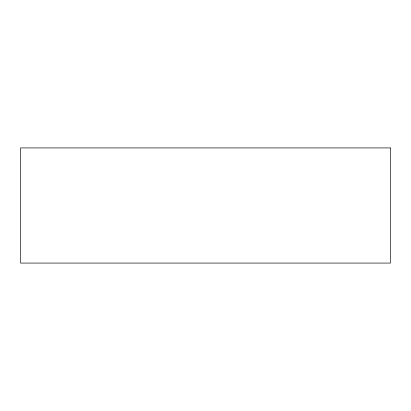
<?xml version="1.0" encoding="UTF-8"?>
<svg xmlns="http://www.w3.org/2000/svg" width="411" height="411" viewBox="0 0 411 411"><rect width="100%" height="100%" fill="white"/><g stroke="black" fill="none" stroke-linecap="round" stroke-linejoin="round"><path stroke-width="0.62" d="M390.45 147.929L20.55 147.929L20.55 263.071L390.45 263.071L390.45 147.929"/></g></svg>
